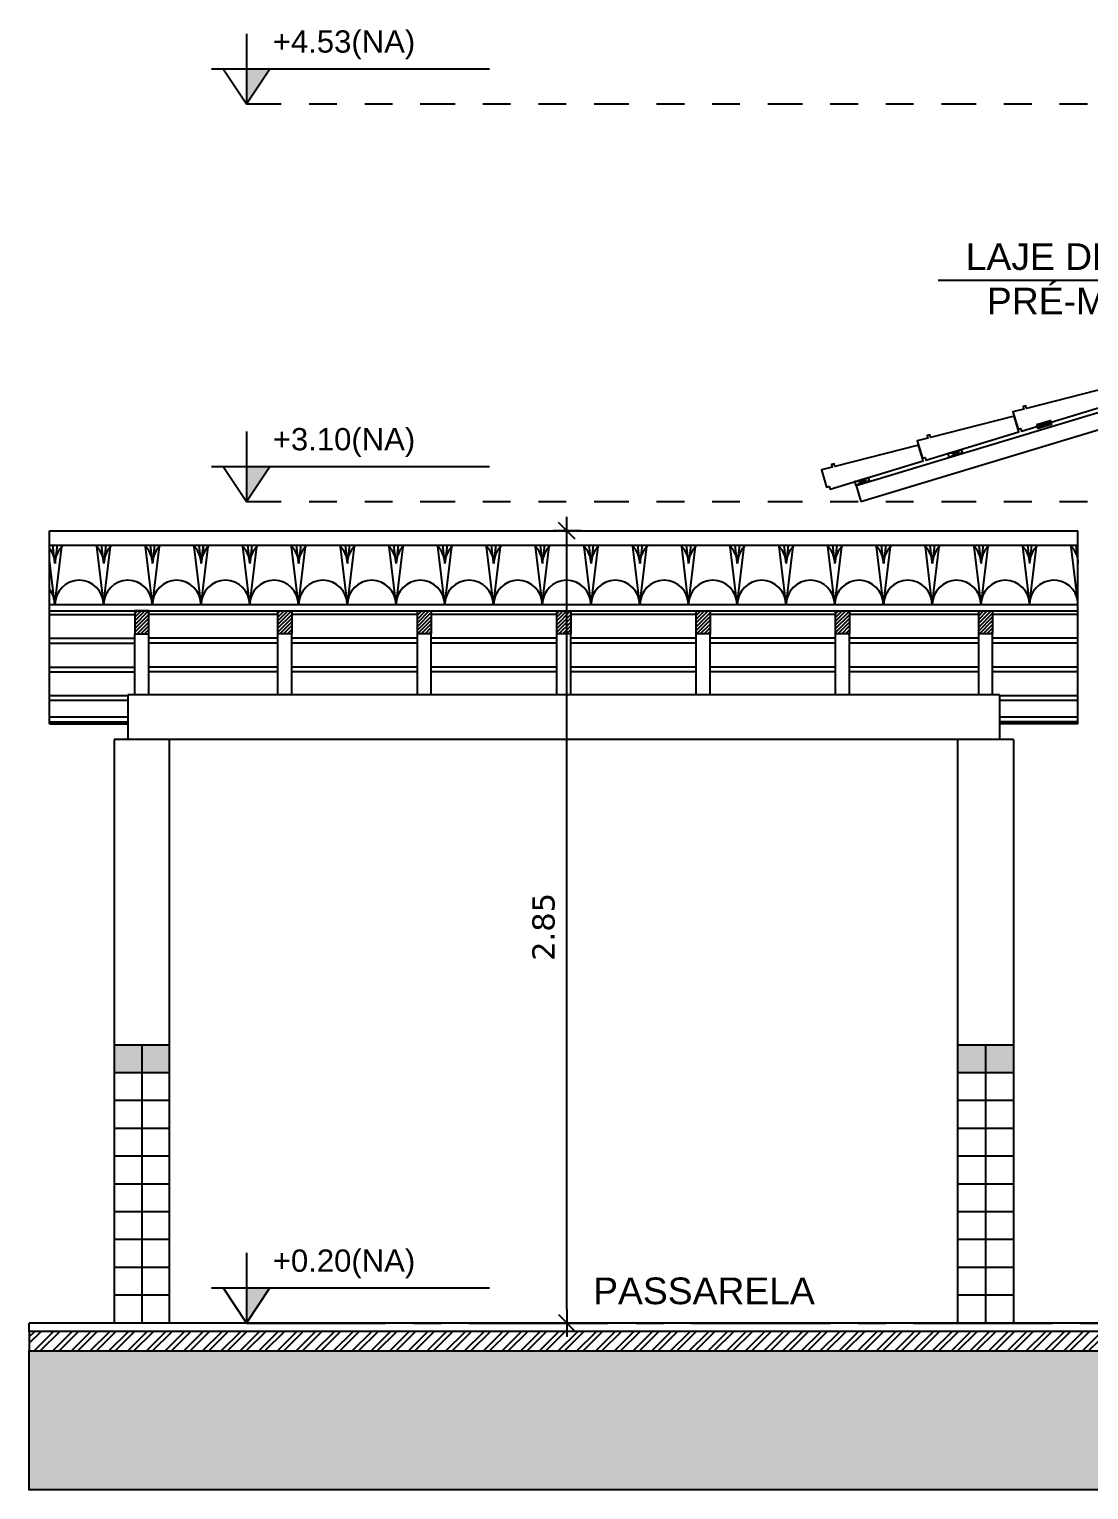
# Model space of a CAD drawing. Extents: x 12 to 194, y 116 to 198.
# Drawn here: x 42.89 to 46.7, y 175.04 to 180.29 of the extents above; entities that cross this region are included whole.
import ezdxf

# ---------------------------------------------------------------- set-up
doc = ezdxf.new("R2010")
doc.units = 0
doc.header["$LTSCALE"] = 0.005
doc.header["$PDMODE"] = 3
doc.linetypes.add('C5', pattern=[60, 50, -5, 0, -5])
doc.linetypes.add('TRAÇO-2PTOS_P', pattern=[0.625, 0.25, -0.125, 0, -0.125, 0, -0.125])
doc.layers.get('0').update_dxf_attribs({"linetype": 'CONTINUOUS'})
doc.layers.get('DEFPOINTS').update_dxf_attribs({"linetype": 'CONTINUOUS'})
for name, color, linetype in [('0_HATCH', 1, 'CONTINUOUS'), ('252', 252, 'CONTINUOUS'), ('A-01', 1, 'CONTINUOUS'), ('A-CHAO_FACHADA', 8, 'CONTINUOUS'), ('A-COTAS', 1, 'CONTINUOUS'), ('A-TELHAS', 2, 'CONTINUOUS'), ('ARQ-ALV-CORTE', 5, 'CONTINUOUS'), ('ARQ-CTA-1_050', 1, 'CONTINUOUS'), ('ARQ-EXO-1_100', 251, 'C5'), ('ARQ-HTC', 9, 'CONTINUOUS'), ('ARQ-PIS-CORTE', 2, 'CONTINUOUS'), ('ARQ-SMB-1_050', 1, 'CONTINUOUS'), ('ARQ-SMB-1_100', 1, 'CONTINUOUS'), ('ARQ-TXT-1_075', 2, 'CONTINUOUS'), ('BL-AR-TELHA 2', 2, 'CONTINUOUS'), ('EST-MET-VISTA1', 1, 'CONTINUOUS'), ('MADEIRAMENTO', 2, 'CONTINUOUS')]:
    doc.layers.add(name, color=color, linetype=linetype)
doc.styles.add('ESC-50-A20', font='arial.ttf', dxfattribs={"height": 0.1})
doc.styles.add('FNDE Texto Cota 0025', font='verdana.ttf', dxfattribs={"height": 0.04})
doc.styles.add('FNDE Texto Cota 0050', font='verdana.ttf', dxfattribs={"height": 0.08})
doc.dimstyles.new('FNDE 1-0025', dxfattribs={"dimscale": 5, "dimtxt": 0.04, "dimasz": 0.01, "dimexe": 0.15, "dimexo": 0.15, "dimgap": 0.005, "dimtad": 1, "dimzin": 1, "dimdsep": 46, "dimtxsty": 'FNDE Texto Cota 0025', "dimblk": 'tic', "dimcen": 0.015, "dimdle": 0.15, "dimse1": 1, "dimse2": 1, "dimclrd": 251, "dimclre": 251, "dimclrt": 256, "dimaunit": 1, "dimadec": 3, "dimazin": 0, "dimtfac": 1, "dimtix": 1, "dimtmove": 2, "dimatfit": 3, "dimfxl": 0.15, "dimtvp": 1, "dimtolj": 1, "dimtzin": 0, "dimarcsym": 0})
doc.dimstyles.new('FNDE 1-0050', dxfattribs={"dimscale": 5, "dimtxt": 0.08, "dimasz": 0.01, "dimexe": 0.15, "dimexo": 0.15, "dimgap": 0.01, "dimtad": 1, "dimzin": 1, "dimdsep": 46, "dimtxsty": 'FNDE Texto Cota 0050', "dimblk": 'tic', "dimcen": 0.015, "dimdle": 0.15, "dimse1": 1, "dimse2": 1, "dimclrd": 251, "dimclre": 251, "dimclrt": 256, "dimaunit": 1, "dimadec": 3, "dimazin": 0, "dimtfac": 1, "dimtix": 1, "dimtmove": 2, "dimatfit": 3, "dimfxl": 0.15, "dimtvp": 1, "dimtolj": 1, "dimtzin": 0, "dimarcsym": 0})
pattern_1 = [(45, (138.010521, 116.987265), (-0.0067351921, 0.0067351921), [])]

# ---------------------------------------------------------------- blocks, each defined once
blk = doc.blocks.new('T2')
at = {"linetype": 'Continuous'}
blk.add_lwpolyline([(0, 0.0594), (0.31, 0.073), (0.3096, 0.083), (0.3196, 0.0834), (0.32, 0.0734), (0.36, 0.075), (0.36, 0.0099), (0.35, 0.0099), (0.35, 0), (0, 0), (0.0001, 0.0594)], dxfattribs=at)
blk = doc.blocks.new('tic')
at = {"color": 251}
for p, q in [((-1, 0), (1, 0)), ((0, -1), (0, 1))]:
    blk.add_line(p, q, dxfattribs=at)
blk.add_line((-0.6, -0.6), (0.6, 0.6))
blk = doc.blocks.new('*D157')
at = {"layer": 'ARQ-CTA-1_050', "color": 251, "lineweight": -2, "transparency": 16777216}
blk.add_line((44.8225, 175.6891), (44.8225, 178.4391), dxfattribs=at)
at = {"layer": 'DEFPOINTS', "color": 0, "transparency": 16777216}
for p in [(44.8225, 178.4891), (46.229, 178.4891), (46.229, 175.6391)]:
    blk.add_point(p, dxfattribs=at)
at = {"layer": 'ARQ-CTA-1_050', "color": 251, "lineweight": -2, "transparency": 16777216, "xscale": 0.05, "yscale": 0.05, "zscale": 0.05}
for p, rotation in [((44.8225, 178.4891), 90), ((44.8225, 175.6391), 270)]:
    blk.add_blockref('tic', p, dxfattribs=dict(at, rotation=rotation))
at = {"layer": 'ARQ-CTA-1_050', "transparency": 16777216, "insert": (44.7389, 177.0641), "char_height": 0.08, "attachment_point": 5, "rotation": 90, "style": 'FNDE Texto Cota 0050'}
blk.add_mtext('\\A1;2.85', dxfattribs=at)
blk = doc.blocks.new('FNDE-Nível Corte-1_050')
blk.add_hatch(color=251).paths.add_polyline_path([(140.6568, -0.1868), (140.7408, -0.1868), (140.6568, -0.3128)])
at = {"color": 251}
for p, q in [((140.6568, -0.0608), (140.6568, -0.3128)), ((140.5308, -0.1868), (141.5308, -0.1868))]:
    blk.add_line(p, q, dxfattribs=at)
blk.add_lwpolyline([(140.5728, -0.1868), (140.6568, -0.3128), (140.7408, -0.1868)], dxfattribs=at)

msp = doc.modelspace()

# ---------------------------------------------------------------- hatches: boundary and pattern name
at = {"layer": '0_HATCH'}
for points in [[(43.3931, 176.6391), (43.1931, 176.6391), (43.1931, 176.5391), (43.3931, 176.5391)], [(46.429, 176.6391), (46.229, 176.6391), (46.229, 176.5391), (46.429, 176.5391)]]:
    msp.add_hatch(color=160, dxfattribs=at).paths.add_polyline_path(points)
at = {"layer": 'A-COTAS'}
h = msp.add_hatch(dxfattribs=at)
h.set_pattern_fill('ANSI31', color=252, scale=0.003)
h.set_pattern_definition(pattern_1)
h.paths.add_polyline_path([(43.3181, 178.2006), (43.2681, 178.2006), (43.2681, 178.1184), (43.3181, 178.1184)])
h = msp.add_hatch(dxfattribs=at)
h.set_pattern_fill('ANSI31', color=252, scale=0.003)
h.set_pattern_definition([(45, (140.531685, 116.987265), (-0.0067351921, 0.0067351921), [])])
h.paths.add_polyline_path([(43.7829, 178.2006), (43.8329, 178.2006), (43.8329, 178.1184), (43.7829, 178.1184)])
h = msp.add_hatch(dxfattribs=at)
h.set_pattern_fill('ANSI31', color=252, scale=0.003)
h.set_pattern_definition([(45, (140.030085, 116.987265), (-0.0067351921, 0.0067351921), [])])
h.paths.add_polyline_path([(44.2845, 178.2006), (44.3345, 178.2006), (44.3345, 178.1184), (44.2845, 178.1184)])
h = msp.add_hatch(dxfattribs=at)
h.set_pattern_fill('ANSI31', color=252, scale=0.003)
h.set_pattern_definition([(45, (139.528485, 116.987265), (-0.0067351921, 0.0067351921), [])])
h.paths.add_polyline_path([(44.7861, 178.2006), (44.8361, 178.2006), (44.8361, 178.1184), (44.7861, 178.1184)])
h = msp.add_hatch(dxfattribs=at)
h.set_pattern_fill('ANSI31', color=252, scale=0.003)
h.set_pattern_definition([(45, (139.026885, 116.987265), (-0.0067351921, 0.0067351921), [])])
h.paths.add_polyline_path([(45.2877, 178.2006), (45.3377, 178.2006), (45.3377, 178.1184), (45.2877, 178.1184)])
h = msp.add_hatch(dxfattribs=at)
h.set_pattern_fill('ANSI31', color=252, scale=0.003)
h.set_pattern_definition([(45, (138.525285, 116.987265), (-0.0067351921, 0.0067351921), [])])
h.paths.add_polyline_path([(45.7893, 178.2006), (45.8393, 178.2006), (45.8393, 178.1184), (45.7893, 178.1184)])
h = msp.add_hatch(dxfattribs=at)
h.set_pattern_fill('ANSI31', color=252, scale=0.003)
h.set_pattern_definition(pattern_1)
h.paths.add_polyline_path([(46.304, 178.2006), (46.354, 178.2006), (46.354, 178.1184), (46.304, 178.1184)])
at = {"layer": 'ARQ-HTC'}
h = msp.add_hatch(dxfattribs=at)
h.set_pattern_fill('ANSI32', color=251, scale=0.005, style=0)
h.set_pattern_definition([(45, (84.714996, 34.55552), (-0.03367596, 0.03367596), []), (45, (84.737447, 34.55552), (-0.03367596, 0.03367596), [])])
h.paths.add_polyline_path([(42.8879, 175.6091), (46.7381, 175.6091), (46.7381, 175.5391), (42.8879, 175.5391)])
h = msp.add_hatch(dxfattribs=at)
h.set_pattern_fill('EARTH', color=252, scale=0.02, angle=45, style=0)
h.set_pattern_definition([(45, (84.715, 34.55552), (1e-17, 0.17960512), [0.127, -0.127]), (45, (84.68132, 34.5892), (1e-17, 0.17960512), [0.127, -0.127]), (45, (84.64764, 34.62287), (1e-17, 0.17960512), [0.127, -0.127]), (135, (84.64764, 34.64532), (-0.17960512, 1e-17), [0.127, -0.127]), (135, (84.68132, 34.679), (-0.17960512, 1e-17), [0.127, -0.127]), (135, (84.715, 34.71267), (-0.17960512, 1e-17), [0.127, -0.127])])
h.paths.add_polyline_path([(53.9282, 175.4891), (53.0381, 175.4891), (53.0381, 175.1391), (52.8881, 175.1391), (52.8881, 175.5191), (48.4381, 175.5191), (48.4381, 175.1391), (48.2881, 175.1391), (48.2881, 175.5391), (46.9381, 175.5391), (46.9381, 175.1391), (46.7381, 175.1391), (46.7381, 175.5391), (42.8879, 175.5391), (42.8879, 175.0391), (53.9282, 175.0391)])

# ---------------------------------------------------------------- linework, layer by layer
at = {"color": 5}
for p, q in [((45.8631, 178.6515), (49.9006, 179.874)), ((45.8804, 178.5941), (46.7893, 178.8693)), ((45.8631, 178.6515), (45.8804, 178.5941))]:
    msp.add_line(p, q, dxfattribs=at)
at = {"layer": '252'}
for p, q in [((43.3931, 176.6391), (43.1931, 176.6391)), ((43.2931, 176.6391), (43.2931, 175.6391)), ((46.429, 176.6391), (46.229, 176.6391)), ((46.329, 176.6391), (46.329, 175.6391)), ((43.3931, 176.5391), (43.1931, 176.5391)), ((46.429, 176.5391), (46.229, 176.5391)), ((43.3931, 176.4391), (43.1931, 176.4391)), ((46.429, 176.4391), (46.229, 176.4391)), ((43.3931, 176.3391), (43.1931, 176.3391)), ((46.429, 176.3391), (46.229, 176.3391)), ((43.3931, 176.2391), (43.1931, 176.2391)), ((46.429, 176.2391), (46.229, 176.2391)), ((43.3931, 176.1391), (43.1931, 176.1391)), ((46.429, 176.1391), (46.229, 176.1391)), ((43.3931, 176.0391), (43.1931, 176.0391)), ((46.429, 176.0391), (46.229, 176.0391)), ((43.3931, 175.9391), (43.1931, 175.9391)), ((46.429, 175.9391), (46.229, 175.9391)), ((43.3931, 175.8391), (43.1931, 175.8391)), ((46.429, 175.8391), (46.229, 175.8391)), ((43.3931, 175.7391), (43.1931, 175.7391)), ((46.429, 175.7391), (46.229, 175.7391))]:
    msp.add_line(p, q, dxfattribs=at)
at = {"layer": 'A-01'}
for p, q in [((42.9611, 178.4891), (46.6611, 178.4891)), ((42.9611, 177.7951), (42.9611, 178.4891)), ((42.9611, 178.437), (46.6611, 178.437)), ((46.6611, 177.7951), (46.6611, 178.4891)), ((46.6611, 178.2006), (46.6611, 178.2506)), ((42.9611, 178.2235), (46.6611, 178.2235)), ((42.9611, 177.7951), (43.2431, 177.7951)), ((46.6611, 177.7951), (46.379, 177.7951))]:
    msp.add_line(p, q, dxfattribs=at)
at = {"layer": 'A-01', "color": 3}
for p, q in [((43.1931, 177.7388), (43.1931, 175.6391)), ((43.3931, 177.7388), (43.1931, 177.7388)), ((43.3931, 175.6391), (43.3931, 177.7388)), ((46.429, 177.7388), (46.229, 177.7388)), ((46.229, 175.6391), (46.229, 177.7388)), ((46.429, 177.7388), (46.429, 175.6391))]:
    msp.add_line(p, q, dxfattribs=at)
at = {"layer": 'A-CHAO_FACHADA'}
for p, q in [((42.9611, 178.1885), (43.2681, 178.1885)), ((43.7829, 178.1885), (43.3181, 178.1885)), ((44.2845, 178.1885), (43.8329, 178.1885)), ((44.7861, 178.1885), (44.3345, 178.1885)), ((45.2877, 178.1885), (44.8361, 178.1885)), ((45.7893, 178.1885), (45.3377, 178.1885)), ((46.304, 178.1885), (45.8393, 178.1885)), ((46.6611, 178.1885), (46.354, 178.1885)), ((42.9611, 178.1023), (43.2681, 178.1023)), ((42.9611, 178.0851), (43.2681, 178.0851)), ((43.7829, 178.1023), (43.3181, 178.1023)), ((43.7829, 178.0851), (43.3181, 178.0851)), ((44.2845, 178.1023), (43.8329, 178.1023)), ((44.2845, 178.0851), (43.8329, 178.0851)), ((44.7861, 178.1023), (44.3345, 178.1023)), ((44.7861, 178.0851), (44.3345, 178.0851)), ((45.2877, 178.1023), (44.8361, 178.1023)), ((45.2877, 178.0851), (44.8361, 178.0851)), ((45.7893, 178.1023), (45.3377, 178.1023)), ((45.7893, 178.0851), (45.3377, 178.0851)), ((46.304, 178.1023), (45.8393, 178.1023)), ((46.304, 178.0851), (45.8393, 178.0851)), ((46.6611, 178.1023), (46.354, 178.1023)), ((46.6611, 178.0851), (46.354, 178.0851)), ((42.9611, 177.9988), (43.2681, 177.9988)), ((42.9611, 177.9816), (43.2681, 177.9816)), ((43.7829, 177.9988), (43.3181, 177.9988)), ((43.7829, 177.9816), (43.3181, 177.9816)), ((44.2845, 177.9988), (43.8329, 177.9988)), ((44.2845, 177.9816), (43.8329, 177.9816)), ((44.7861, 177.9988), (44.3345, 177.9988)), ((44.7861, 177.9816), (44.3345, 177.9816)), ((45.2877, 177.9988), (44.8361, 177.9988)), ((45.2877, 177.9816), (44.8361, 177.9816)), ((45.7893, 177.9988), (45.3377, 177.9988)), ((45.7893, 177.9816), (45.3377, 177.9816)), ((46.304, 177.9988), (45.8393, 177.9988)), ((46.304, 177.9816), (45.8393, 177.9816)), ((46.6611, 177.9988), (46.354, 177.9988)), ((46.6611, 177.9816), (46.354, 177.9816)), ((43.2431, 177.8954), (42.9611, 177.8954)), ((43.2431, 177.8782), (42.9611, 177.8782)), ((46.6611, 177.8954), (46.379, 177.8954)), ((46.6611, 177.8782), (46.379, 177.8782)), ((43.2431, 177.8189), (42.9611, 177.8189)), ((46.6611, 177.8189), (46.379, 177.8189)), ((42.9611, 177.8017), (43.2431, 177.8017)), ((46.6611, 177.8017), (46.379, 177.8017))]:
    msp.add_line(p, q, dxfattribs=at)
at = {"layer": 'ARQ-ALV-CORTE'}
for p, q in [((42.8879, 175.6091), (42.8879, 175.5391)), ((46.7381, 175.6091), (42.8879, 175.6091)), ((42.8879, 175.5391), (46.7381, 175.5391))]:
    msp.add_line(p, q, dxfattribs=at)
at = {"layer": 'ARQ-EXO-1_100', "color": 252, "linetype": 'TRAÇO-2PTOS_P', "ltscale": 100}
for p, q in [((43.67, 180.0247), (54.1284, 180.0247)), ((43.67, 178.5941), (54.1284, 178.5941))]:
    msp.add_line(p, q, dxfattribs=at)
at = {"layer": 'ARQ-EXO-1_100', "color": 252, "ltscale": 2}
msp.add_line((43.67, 175.6391), (54.1284, 175.6391), dxfattribs=at)
at = {"layer": 'ARQ-HTC', "color": 252}
msp.add_lwpolyline([(53.9282, 175.4891), (53.9282, 175.0391), (42.8879, 175.0391), (42.8879, 175.5391)], dxfattribs=at)
at = {"layer": 'ARQ-PIS-CORTE'}
for p in [(48.2881, 175.6391), (42.8879, 175.6091)]:
    msp.add_line(p, (42.8879, 175.6391), dxfattribs=at)
at = {"layer": 'BL-AR-TELHA 2'}
for p, q in [((42.9804, 178.3758), (42.973, 178.437)), ((42.9804, 178.3758), (42.973, 178.437)), ((42.9815, 178.3711), (42.9895, 178.437)), ((42.9815, 178.3711), (42.9895, 178.437)), ((43.1559, 178.3758), (43.1486, 178.437)), ((43.1571, 178.3711), (43.165, 178.437)), ((43.3315, 178.3758), (43.3241, 178.437)), ((43.3321, 178.3711), (43.34, 178.437)), ((43.5065, 178.3758), (43.4991, 178.437)), ((43.5071, 178.3711), (43.515, 178.437)), ((43.5077, 178.3711), (43.5156, 178.437)), ((43.6815, 178.3758), (43.6741, 178.437)), ((43.6827, 178.3711), (43.6906, 178.437)), ((43.8571, 178.3758), (43.8497, 178.437)), ((43.8582, 178.3711), (43.8662, 178.437)), ((44.0327, 178.3758), (44.0253, 178.437)), ((44.0332, 178.3711), (44.0412, 178.437)), ((44.2077, 178.3758), (44.2003, 178.437)), ((44.2088, 178.3711), (44.2167, 178.437)), ((44.2088, 178.3711), (44.2167, 178.437)), ((44.3832, 178.3758), (44.3759, 178.437)), ((44.3844, 178.3711), (44.3923, 178.437)), ((44.5588, 178.3758), (44.5514, 178.437)), ((44.5599, 178.3711), (44.5679, 178.437)), ((44.7344, 178.3758), (44.727, 178.437)), ((44.7349, 178.3711), (44.7429, 178.437)), ((44.9094, 178.3758), (44.902, 178.437)), ((44.9105, 178.3711), (44.9184, 178.437)), ((45.0849, 178.3758), (45.0776, 178.437)), ((45.0861, 178.3711), (45.094, 178.437)), ((45.2605, 178.3758), (45.2531, 178.437)), ((45.2611, 178.3711), (45.269, 178.437)), ((45.4355, 178.3758), (45.4281, 178.437)), ((45.4366, 178.3711), (45.4446, 178.437)), ((45.6111, 178.3758), (45.6037, 178.437)), ((45.6122, 178.3711), (45.6202, 178.437)), ((45.7866, 178.3758), (45.7793, 178.437)), ((45.7872, 178.3711), (45.7952, 178.437)), ((45.9616, 178.3758), (45.9543, 178.437)), ((45.9628, 178.3711), (45.9707, 178.437)), ((46.1372, 178.3758), (46.1298, 178.437)), ((46.1384, 178.3711), (46.1463, 178.437)), ((46.3128, 178.3758), (46.3054, 178.437)), ((46.3134, 178.3711), (46.3213, 178.437)), ((46.4878, 178.3758), (46.4804, 178.437)), ((46.4878, 178.3711), (46.4957, 178.437)), ((46.6622, 178.3758), (46.6548, 178.437)), ((42.9804, 178.2235), (43.0055, 178.4325)), ((42.9804, 178.2235), (43.0055, 178.4325)), ((43.1559, 178.2235), (43.1308, 178.4325)), ((43.1554, 178.2235), (43.1805, 178.4325)), ((43.3309, 178.2235), (43.3058, 178.4325)), ((43.3309, 178.2235), (43.3561, 178.4325)), ((43.5065, 178.2235), (43.4814, 178.4325)), ((43.5065, 178.2235), (43.5317, 178.4325)), ((43.6821, 178.2235), (43.6569, 178.4325)), ((43.6815, 178.2235), (43.7067, 178.4325)), ((43.8571, 178.2235), (43.8319, 178.4325)), ((43.8571, 178.2235), (43.8822, 178.4325)), ((44.0327, 178.2235), (44.0075, 178.4325)), ((44.0327, 178.2235), (44.0578, 178.4325)), ((44.2082, 178.2235), (44.1831, 178.4325)), ((44.2077, 178.2235), (44.2328, 178.4325)), ((44.3832, 178.2235), (44.3581, 178.4325)), ((44.3832, 178.2235), (44.4084, 178.4325)), ((44.5588, 178.2235), (44.5336, 178.4325)), ((44.5588, 178.2235), (44.5839, 178.4325)), ((44.7344, 178.2235), (44.7092, 178.4325)), ((44.7338, 178.2235), (44.7589, 178.4325)), ((44.9094, 178.2235), (44.8842, 178.4325)), ((44.9094, 178.2235), (44.9345, 178.4325)), ((45.0849, 178.2235), (45.0598, 178.4325)), ((45.0849, 178.2235), (45.1101, 178.4325)), ((45.2605, 178.2235), (45.2354, 178.4325)), ((45.2599, 178.2235), (45.2851, 178.4325)), ((45.4355, 178.2235), (45.4104, 178.4325)), ((45.4355, 178.2235), (45.4607, 178.4325)), ((45.6111, 178.2235), (45.5859, 178.4325)), ((45.6111, 178.2235), (45.6362, 178.4325)), ((45.7866, 178.2235), (45.7615, 178.4325)), ((45.7861, 178.2235), (45.8112, 178.4325)), ((45.9616, 178.2235), (45.9365, 178.4325)), ((45.9616, 178.2235), (45.9868, 178.4325)), ((46.1372, 178.2235), (46.1121, 178.4325)), ((46.1372, 178.2235), (46.1624, 178.4325)), ((46.3128, 178.2235), (46.2876, 178.4325)), ((46.3128, 178.2235), (46.3379, 178.4325)), ((46.4878, 178.2235), (46.4626, 178.4325)), ((46.4872, 178.2235), (46.5124, 178.4325)), ((46.6611, 178.233), (46.6371, 178.4325)), ((42.9804, 178.2235), (42.9611, 178.3839)), ((42.9804, 178.2235), (42.9611, 178.3839))]:
    msp.add_line(p, q, dxfattribs=at)
for centre, start, end in [((43.0684, 178.3711), 131.0952, 180), ((43.0684, 178.3711), 131.0952, 180), ((43.0684, 178.3711), 0, 48.9048), ((43.244, 178.3711), 131.0952, 180), ((43.244, 178.3711), 0, 48.9048), ((43.419, 178.3711), 131.0952, 180), ((43.419, 178.3711), 0, 48.9048), ((43.594, 178.3711), 131.0952, 180), ((43.5946, 178.3711), 131.0952, 180), ((43.594, 178.3711), 0, 48.9048), ((43.7696, 178.3711), 131.0952, 180), ((43.7696, 178.3711), 0, 48.9048), ((43.9452, 178.3711), 131.0952, 180), ((43.9452, 178.3711), 0, 48.9048), ((44.1202, 178.3711), 131.0952, 180), ((44.1202, 178.3711), 0, 48.9048), ((44.2957, 178.3711), 131.0952, 180), ((44.2957, 178.3711), 131.0952, 180), ((44.2957, 178.3711), 0, 48.9048), ((44.4713, 178.3711), 131.0952, 180), ((44.4713, 178.3711), 0, 48.9048), ((44.6469, 178.3711), 131.0952, 180), ((44.6469, 178.3711), 0, 48.9048), ((44.8219, 178.3711), 131.0952, 180), ((44.8219, 178.3711), 0, 48.9048), ((44.9974, 178.3711), 131.0952, 180), ((44.9974, 178.3711), 0, 48.9048), ((45.173, 178.3711), 131.0952, 180), ((45.173, 178.3711), 0, 48.9048), ((45.348, 178.3711), 131.0952, 180), ((45.348, 178.3711), 0, 48.9048), ((45.5236, 178.3711), 131.0952, 180), ((45.5236, 178.3711), 0, 48.9048), ((45.6991, 178.3711), 131.0952, 180), ((45.6991, 178.3711), 0, 48.9048), ((45.8741, 178.3711), 131.0952, 180), ((45.8741, 178.3711), 0, 48.9048), ((46.0497, 178.3711), 131.0952, 180), ((46.0497, 178.3711), 0, 48.9048), ((46.2253, 178.3711), 131.0952, 180), ((46.2253, 178.3711), 0, 48.9048), ((46.4003, 178.3711), 131.0952, 180), ((46.4003, 178.3711), 0, 48.9048), ((46.5747, 178.3711), 131.0952, 180), ((46.5747, 178.3711), 0, 48.9048), ((42.8929, 178.3711), 0, 38.7946), ((42.8929, 178.3711), 0, 38.7946), ((43.0679, 178.2235), 0, 180), ((43.2429, 178.2235), 0, 180), ((43.4184, 178.2235), 0, 180), ((43.594, 178.2235), 0, 180), ((43.769, 178.2235), 0, 180), ((43.9446, 178.2235), 0, 180), ((44.1202, 178.2235), 0, 180), ((44.2952, 178.2235), 0, 180), ((44.4707, 178.2235), 0, 180), ((44.6463, 178.2235), 0, 180), ((44.8213, 178.2235), 0, 180), ((44.9969, 178.2235), 0, 180), ((45.1724, 178.2235), 0, 180), ((45.3474, 178.2235), 0, 180), ((45.523, 178.2235), 0, 180), ((45.6986, 178.2235), 0, 180), ((45.8736, 178.2235), 0, 180), ((46.0491, 178.2235), 0, 180), ((46.2247, 178.2235), 0, 180), ((46.3997, 178.2235), 0, 180), ((46.5741, 178.2235), 6.5419, 180), ((42.8923, 178.2235), 0, 38.1952), ((42.8923, 178.2235), 0, 38.1952)]:
    msp.add_arc(centre, 0.0875, start, end, dxfattribs=at)
at = {"layer": 'EST-MET-VISTA1'}
for p, q in [((42.9611, 178.2006), (46.6611, 178.2006)), ((43.2681, 177.8988), (43.2681, 178.1184)), ((43.3181, 177.8988), (43.3181, 178.1184)), ((43.7829, 177.8988), (43.7829, 178.1184)), ((43.8329, 177.8988), (43.8329, 178.1184)), ((44.2845, 177.8988), (44.2845, 178.1184)), ((44.3345, 177.8988), (44.3345, 178.1184)), ((44.7861, 177.8988), (44.7861, 178.1184)), ((44.8361, 177.8988), (44.8361, 178.1184)), ((45.2877, 177.8988), (45.2877, 178.1184)), ((45.3377, 177.8988), (45.3377, 178.1184)), ((45.7893, 177.8988), (45.7893, 178.1184)), ((45.8393, 177.8988), (45.8393, 178.1184)), ((46.304, 177.8988), (46.304, 178.1184)), ((46.354, 177.8988), (46.354, 178.1184)), ((46.379, 177.8988), (43.2431, 177.8988)), ((43.2431, 177.8988), (43.2431, 177.7388)), ((46.379, 177.8988), (46.379, 177.7388)), ((46.229, 177.7388), (43.3931, 177.7388))]:
    msp.add_line(p, q, dxfattribs=at)
at = {"layer": 'EST-MET-VISTA1', "color": 2}
for points in [[(43.3181, 178.2006), (43.2681, 178.2006), (43.2681, 178.1184), (43.3181, 178.1184)], [(43.7829, 178.2006), (43.8329, 178.2006), (43.8329, 178.1184), (43.7829, 178.1184)], [(44.2845, 178.2006), (44.3345, 178.2006), (44.3345, 178.1184), (44.2845, 178.1184)], [(44.7861, 178.2006), (44.8361, 178.2006), (44.8361, 178.1184), (44.7861, 178.1184)], [(45.2877, 178.2006), (45.3377, 178.2006), (45.3377, 178.1184), (45.2877, 178.1184)], [(45.7893, 178.2006), (45.8393, 178.2006), (45.8393, 178.1184), (45.7893, 178.1184)], [(46.304, 178.2006), (46.354, 178.2006), (46.354, 178.1184), (46.304, 178.1184)]]:
    msp.add_lwpolyline(points, close=True, dxfattribs=at)
at = {"layer": 'MADEIRAMENTO', "color": 1}
for p, q in [((46.5652, 178.8726), (46.513, 178.8716)), ((46.5611, 178.8861), (46.5176, 178.8573)), ((46.2456, 178.7683), (46.1934, 178.7672)), ((46.2415, 178.7818), (46.198, 178.753)), ((45.9106, 178.6669), (45.8585, 178.6658)), ((45.9066, 178.6804), (45.8631, 178.6515))]:
    msp.add_line(p, q, dxfattribs=at)
for points in [[(46.5133, 178.8716), (46.5611, 178.8861), (46.5655, 178.8718), (46.5176, 178.8573)], [(46.1937, 178.7673), (46.2415, 178.7818), (46.2459, 178.7675), (46.198, 178.753)], [(45.8587, 178.6659), (45.9066, 178.6804), (45.9109, 178.666), (45.8631, 178.6515)]]:
    msp.add_lwpolyline(points, close=True, dxfattribs=at)

# ---------------------------------------------------------------- block references
at = {"layer": 'A-TELHAS', "extrusion": (0, 0, -1), "zscale": -1, "rotation": 343.1542730841962}
for p in [(-46.7935, 178.9491), (-46.449, 178.8448), (-46.1044, 178.7404)]:
    msp.add_blockref('T2', p, dxfattribs=at)
at = {"layer": 'ARQ-SMB-1_050'}
for p in [(-96.9869, 180.3374), (-96.9869, 178.9069), (-96.9869, 175.9519)]:
    msp.add_blockref('FNDE-Nível Corte-1_050', p, dxfattribs=at)

# ---------------------------------------------------------------- texts
at = {"layer": 'ARQ-CTA-1_050', "style": 'ESC-50-A20'}
for tag, p in [('+4.53(NA)', (43.7643, 180.2092)), ('+3.10(NA)', (43.7643, 178.7786)), ('+0.20(NA)', (43.7643, 175.8236))]:
    msp.add_attdef(tag, p, 'NA', height=0.08, dxfattribs=at)
at = {"layer": 'ARQ-TXT-1_075', "insert": (45.3084, 179.5235), "char_height": 0.096, "width": 1.998745, "attachment_point": 1, "style": 'ESC-50-A20'}
msp.add_mtext('\\pi0.94897;LAJE DE FORRO \\P\\pi1.0253;PRÉ-MOLDADA', dxfattribs=at)
at = {"layer": 'ARQ-TXT-1_075', "insert": (44.9169, 175.8028), "char_height": 0.096, "attachment_point": 1, "style": 'ESC-50-A20'}
msp.add_mtext_dynamic_manual_height_columns('PASSARELA', width=1.144669, gutter_width=0.5, heights=[0], dxfattribs=at)

# ---------------------------------------------------------------- dimensions: what is measured, and where the dimension line sits
at = {"layer": 'ARQ-CTA-1_050'}
dim = msp.add_linear_dim(base=(44.8225, 178.4891), p1=(46.229, 175.6391), p2=(46.229, 178.4891), angle=90, dimstyle='FNDE 1-0050', override={"dimtad": 0}, dxfattribs=at)
dim.commit()
dim.dimension.update_dxf_attribs({"geometry": '*D157', "text_midpoint": (44.7389, 177.0641)})

# ---------------------------------------------------------------- leaders
at = {"layer": 'ARQ-SMB-1_100'}
msp.add_leader([(47.374, 178.5282), (47.374, 179.3894), (46.1586, 179.3894)], dimstyle='FNDE 1-0025', override={"dimtad": 0, "dimfxl": 0.025, "dimarcsym": 1}, dxfattribs=at)

doc.saveas('drawing.dxf')
